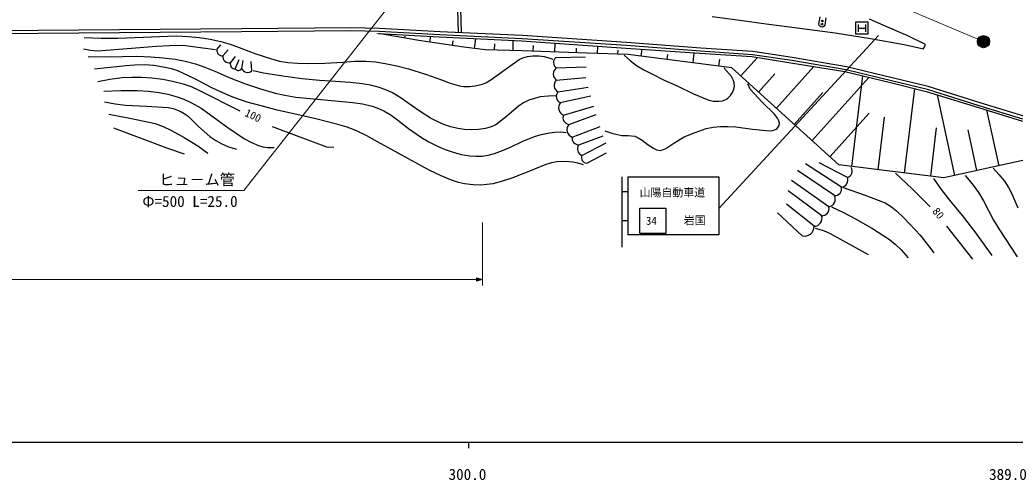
# Model space of a CAD drawing. Units: millimetres, scale not verified. Extents: x 40000 to 680000, y 20000 to 380000.
# Drawn here: x 294022 to 458179, y 198715 to 274672 of the extents above; entities that cross this region are included whole.
import ezdxf
from ezdxf.enums import TextEntityAlignment as Align

# ---------------------------------------------------------------- set-up
doc = ezdxf.new("R2010")
doc.units = ezdxf.units.MM
doc.header["$LTSCALE"] = 1000
doc.header["$PDMODE"] = 32
doc.header["$PDSIZE"] = 500
doc.linetypes.add('CHAIN', pattern=[18.5, 12, -1.5, 3.5, -1.5])
for name, color, linetype, lineweight in [('S-BGD', 7, 'Continuous', 25), ('S-BMK', 2, 'CHAIN', 13), ('S-BMK-SRVR', 3, 'Continuous', 25), ('S-STR-HTXT', 7, 'Continuous', 13), ('S-STR-STRC', 7, 'Continuous', 25), ('S-TTL-BAND', 7, 'Continuous', 25)]:
    doc.layers.add(name, color=color, linetype=linetype, lineweight=lineweight)
doc.layers.add('S-OTRS', color=6, linetype='Continuous')
doc.styles.add('ＭＳ ゴシック', font='')
doc.styles.get('ＭＳ ゴシック').set_extended_font_data('MS Gothic')

msp = doc.modelspace()

# ---------------------------------------------------------------- hatches: boundary and pattern name
at = {"layer": 'S-BMK-SRVR'}
msp.add_hatch(color=256, dxfattribs=at).paths.add_polyline_path([(453968, 271085), (453967, 271125), (453965, 271164), (453961, 271203), (453956, 271242), (453949, 271281), (453941, 271320), (453931, 271358), (453919, 271396), (453906, 271433), (453892, 271470), (453876, 271506), (453859, 271542), (453841, 271577), (453821, 271611), (453800, 271644), (453777, 271677), (453753, 271708), (453729, 271739), (453702, 271768), (453675, 271797), (453647, 271824), (453618, 271850), (453587, 271875), (453556, 271899), (453524, 271922), (453491, 271943), (453457, 271963), (453422, 271982), (453387, 271999), (453351, 272015), (453314, 272029), (453277, 272042), (453240, 272054), (453202, 272064), (453163, 272072), (453125, 272079), (453086, 272084), (453047, 272088), (453007, 272091), (452968, 272091), (452929, 272091), (452890, 272088), (452851, 272084), (452812, 272079), (452773, 272072), (452735, 272064), (452697, 272054), (452659, 272042), (452622, 272029), (452585, 272015), (452549, 271999), (452514, 271982), (452479, 271963), (452446, 271943), (452413, 271922), (452380, 271899), (452349, 271875), (452319, 271850), (452289, 271824), (452261, 271797), (452234, 271768), (452208, 271739), (452183, 271708), (452159, 271677), (452137, 271644), (452115, 271611), (452096, 271577), (452077, 271542), (452060, 271506), (452044, 271470), (452030, 271433), (452017, 271396), (452006, 271358), (451996, 271320), (451987, 271281), (451980, 271242), (451975, 271203), (451971, 271164), (451969, 271125), (451968, 271085), (451969, 271046), (451971, 271006), (451975, 270967), (451980, 270928), (451987, 270889), (451996, 270850), (452006, 270812), (452017, 270774), (452030, 270737), (452044, 270700), (452060, 270664), (452077, 270628), (452096, 270593), (452115, 270559), (452137, 270526), (452159, 270493), (452183, 270462), (452208, 270431), (452234, 270402), (452261, 270373), (452289, 270346), (452319, 270320), (452349, 270295), (452380, 270271), (452413, 270248), (452446, 270227), (452479, 270207), (452514, 270188), (452549, 270171), (452585, 270155), (452622, 270141), (452659, 270128), (452697, 270116), (452735, 270106), (452773, 270098), (452812, 270091), (452851, 270086), (452890, 270082), (452929, 270079), (452968, 270079), (453007, 270079), (453047, 270082), (453086, 270086), (453125, 270091), (453163, 270098), (453202, 270106), (453240, 270116), (453277, 270128), (453314, 270141), (453351, 270155), (453387, 270171), (453422, 270188), (453457, 270207), (453491, 270227), (453524, 270248), (453556, 270271), (453587, 270295), (453618, 270320), (453647, 270346), (453675, 270373), (453702, 270402), (453729, 270431), (453753, 270462), (453777, 270493), (453800, 270526), (453821, 270559), (453841, 270593), (453859, 270628), (453876, 270664), (453892, 270700), (453906, 270737), (453919, 270774), (453931, 270812), (453941, 270850), (453949, 270889), (453956, 270928), (453961, 270967), (453965, 271006), (453967, 271046)])

# ---------------------------------------------------------------- linework, layer by layer
at = {"layer": 'S-BGD'}
for p, q in [((365980, 285229), (366295, 272579)), ((366480, 285242), (366795, 272592)), ((408221, 275234), (412372, 274672)), ((412372, 274672), (416280, 274159)), ((416280, 274159), (423051, 273231)), ((425820, 273963), (426002, 275156)), ((426951, 275009), (426768, 273816)), ((431910, 272316), (431910, 274329)), ((431910, 274329), (433910, 274329)), ((433910, 274329), (433910, 272316)), ((436537, 273744), (434158, 274794)), ((330571, 273213), (285670, 272831)), ((330575, 272709), (285675, 272328)), ((348585, 273376), (330571, 273213)), ((348581, 272873), (330575, 272709)), ((353296, 272764), (348581, 272873)), ((353315, 273267), (348585, 273376)), ((363296, 272220), (353296, 272764)), ((363323, 272723), (353315, 273267)), ((376901, 272069), (363323, 272723)), ((423051, 273231), (428488, 272522)), ((425868, 273751), (425820, 273963)), ((425969, 273614), (425868, 273751)), ((426115, 273510), (425969, 273614)), ((426352, 273473), (426115, 273510)), ((426522, 273528), (426352, 273473)), ((426659, 273629), (426522, 273528)), ((426768, 273816), (426659, 273629)), ((428488, 272522), (434313, 271619)), ((432310, 273926), (432310, 272718)), ((432310, 273322), (433510, 273322)), ((433510, 273926), (433510, 272718)), ((440493, 272034), (436537, 273744)), ((304607, 271787), (307406, 271673)), ((307406, 271673), (310203, 271672)), ((310203, 271672), (319773, 272052)), ((319773, 272052), (321770, 271953)), ((321770, 271953), (323636, 271762)), ((323636, 271762), (325420, 271491)), ((325420, 271491), (327181, 271110)), ((327181, 271110), (328730, 270654)), ((353025, 272438), (353029, 272458)), ((359800, 271285), (353165, 272436)), ((353165, 272436), (363176, 271851)), ((357542, 271669), (357593, 271973)), ((367265, 270196), (359800, 271285)), ((361666, 271013), (361798, 271932)), ((363176, 271851), (376808, 271198)), ((376872, 271567), (363296, 272220)), ((365399, 270469), (365508, 271229)), ((369023, 269951), (369245, 271560)), ((375366, 269584), (375410, 271265)), ((376808, 271198), (393957, 270000)), ((394069, 270424), (376872, 271567)), ((394103, 270926), (376901, 272069)), ((406314, 270028), (394103, 270926)), ((433910, 272316), (431910, 272316)), ((434313, 271619), (439886, 270617)), ((443406, 270617), (440493, 272034)), ((304505, 269910), (305685, 269676)), ((305685, 269676), (306878, 269561)), ((306878, 269561), (316552, 270317)), ((316552, 270317), (318674, 270452)), ((318674, 270452), (320875, 270477)), ((320875, 270477), (326266, 269776)), ((326527, 269783), (327176, 270545)), ((327501, 268748), (328366, 269728)), ((328730, 270654), (330614, 269978)), ((330614, 269978), (332955, 269083)), ((370781, 269706), (367265, 270196)), ((376894, 269543), (370781, 269706)), ((372309, 269666), (372337, 270713)), ((387605, 269162), (376894, 269543)), ((378679, 269480), (378713, 270430)), ((382250, 269352), (382301, 270814)), ((385820, 269225), (385848, 270029)), ((389296, 269107), (389334, 270323)), ((392677, 268999), (392697, 269652)), ((393957, 270000), (406182, 269183)), ((406278, 269526), (394069, 270424)), ((396504, 268672), (396648, 269820)), ((405050, 267583), (405259, 269245)), ((414861, 268929), (406278, 269526)), ((414915, 269429), (406314, 270028)), ((421407, 268449), (414915, 269429)), ((439886, 270617), (443066, 269909)), ((443066, 269909), (443406, 270617)), ((305304, 268614), (308104, 268567)), ((308104, 268567), (310946, 268624)), ((310946, 268624), (313232, 268660)), ((313232, 268660), (315631, 268591)), ((315631, 268591), (317627, 268437)), ((317627, 268437), (319634, 268174)), ((319634, 268174), (321265, 267855)), ((321265, 267855), (323008, 267396)), ((328745, 267605), (329611, 268639)), ((329557, 266571), (330206, 268149)), ((330638, 266625), (330855, 267986)), ((332261, 266244), (332153, 267823)), ((332955, 269083), (335500, 268229)), ((335500, 268229), (336857, 267877)), ((336857, 267877), (338217, 267646)), ((338217, 267646), (339813, 267520)), ((344313, 267553), (347263, 267718)), ((347263, 267718), (349261, 267836)), ((349261, 267836), (351104, 267843)), ((351104, 267843), (352700, 267723)), ((352700, 267723), (354288, 267496)), ((374050, 266509), (376387, 268126)), ((376387, 268126), (376992, 268423)), ((376992, 268423), (377761, 268649)), ((377761, 268649), (378608, 268765)), ((378608, 268765), (379611, 268761)), ((379611, 268761), (380487, 268627)), ((380487, 268627), (381451, 268361)), ((381451, 268361), (381916, 268211)), ((382438, 268478), (387331, 268577)), ((394367, 268944), (387605, 269162)), ((393703, 268848), (394743, 267896)), ((411459, 266766), (394367, 268944)), ((394743, 267896), (395740, 267129)), ((400777, 268128), (400883, 268971)), ((406182, 269183), (414749, 268639)), ((409323, 267039), (409468, 268197)), ((412927, 265430), (415677, 268490)), ((414749, 268639), (421186, 267605)), ((421328, 267952), (414861, 268929)), ((421186, 267605), (430112, 266135)), ((430288, 266431), (421328, 267952)), ((430387, 266925), (421407, 268449)), ((311507, 267071), (306332, 266558)), ((312972, 267221), (311507, 267071)), ((314570, 267278), (312972, 267221)), ((316112, 267149), (314570, 267278)), ((317651, 266897), (316112, 267149)), ((319023, 266604), (317651, 266897)), ((320091, 266271), (319023, 266604)), ((322854, 264960), (320091, 266271)), ((323008, 267396), (324499, 266890)), ((324499, 266890), (326165, 266206)), ((326165, 266206), (328546, 265151)), ((334205, 265879), (332487, 266289)), ((339813, 267520), (341417, 267496)), ((341417, 267496), (344313, 267553)), ((354288, 267496), (356190, 267116)), ((356190, 267116), (358129, 266620)), ((358129, 266620), (360920, 265717)), ((371723, 264772), (374050, 266509)), ((382504, 266748), (387430, 266947)), ((395740, 267129), (396949, 266427)), ((396949, 266427), (398393, 265717)), ((411384, 265327), (410148, 266753)), ((429078, 250728), (411459, 266766)), ((418800, 260084), (424996, 266977)), ((430112, 266135), (437631, 264338)), ((437791, 264639), (430288, 266431)), ((437906, 265128), (430387, 266925)), ((306865, 264502), (308832, 264869)), ((308832, 264869), (310882, 265147)), ((310882, 265147), (312481, 265246)), ((312481, 265246), (314083, 265240)), ((314083, 265240), (315788, 265121)), ((315788, 265121), (317574, 264884)), ((317574, 264884), (319219, 264574)), ((319219, 264574), (320964, 264124)), ((325692, 263474), (322854, 264960)), ((328546, 265151), (331072, 264154)), ((337418, 265368), (334205, 265879)), ((340593, 264971), (337418, 265368)), ((343437, 264671), (340593, 264971)), ((346101, 264487), (343437, 264671)), ((348497, 264339), (346101, 264487)), ((350498, 264122), (348497, 264339)), ((360920, 265717), (363740, 264698)), ((363740, 264698), (365019, 264232)), ((370861, 264271), (371723, 264772)), ((382504, 264718), (387364, 265151)), ((398393, 265717), (400303, 264739)), ((400303, 264739), (402443, 263773)), ((411675, 264798), (411384, 265327)), ((411816, 264346), (411675, 264798)), ((411868, 263734), (411816, 264346)), ((415864, 262757), (418551, 265747)), ((424673, 254737), (434068, 265190)), ((431248, 250462), (433055, 265431)), ((437631, 264338), (443528, 262868)), ((443723, 263173), (437791, 264639)), ((443857, 263658), (437906, 265128)), ((307886, 262893), (310685, 263009)), ((310685, 263009), (313416, 263013)), ((313416, 263013), (315214, 262906)), ((315214, 262906), (317003, 262685)), ((317003, 262685), (318398, 262418)), ((320964, 264124), (322256, 263657)), ((322256, 263657), (323531, 263077)), ((323531, 263077), (330294, 259647)), ((327497, 262608), (325692, 263474)), ((331072, 264154), (333543, 263334)), ((333543, 263334), (336126, 262590)), ((351877, 263875), (350498, 264122)), ((353131, 263545), (351877, 263875)), ((354393, 263112), (353131, 263545)), ((355493, 262628), (354393, 263112)), ((365019, 264232), (366559, 263793)), ((366559, 263793), (367256, 263701)), ((367256, 263701), (368258, 263702)), ((368258, 263702), (369128, 263790)), ((369128, 263790), (370304, 264050)), ((370304, 264050), (370861, 264271)), ((382769, 262788), (387761, 263554)), ((402443, 263773), (405109, 262485)), ((411219, 262205), (411550, 262698)), ((411550, 262698), (411791, 263248)), ((411791, 263248), (411868, 263734)), ((414475, 263246), (414083, 264119)), ((416479, 261096), (414475, 263246)), ((421737, 257410), (426483, 262691)), ((439931, 249400), (441614, 263345)), ((443528, 262868), (452129, 260200)), ((452277, 260510), (443723, 263173)), ((452425, 260991), (443857, 263658)), ((307975, 261150), (309742, 260795)), ((318398, 262418), (319947, 261996)), ((319947, 261996), (321075, 261583)), ((321075, 261583), (322337, 260987)), ((329162, 261917), (327497, 262608)), ((331529, 261119), (329162, 261917)), ((333793, 260467), (331529, 261119)), ((336126, 262590), (337742, 262228)), ((337742, 262228), (339519, 261939)), ((339519, 261939), (348924, 261046)), ((348924, 261046), (350507, 260792)), ((356889, 261760), (355493, 262628)), ((358043, 260912), (356889, 261760)), ((377989, 261405), (377087, 260961)), ((378881, 261724), (377989, 261405)), ((379856, 261956), (378881, 261724)), ((381203, 262104), (379856, 261956)), ((382404, 262133), (381203, 262104)), ((383165, 261025), (388190, 262156)), ((405109, 262485), (407645, 261421)), ((407645, 261421), (408434, 261277)), ((408434, 261277), (409312, 261231)), ((409312, 261231), (409920, 261301)), ((409920, 261301), (410478, 261506)), ((410478, 261506), (410812, 261750)), ((410812, 261750), (411219, 262205)), ((418490, 259114), (416479, 261096)), ((448260, 249004), (445377, 262295)), ((309742, 260795), (311435, 260575)), ((311435, 260575), (314923, 260456)), ((314923, 260456), (318499, 260220)), ((318499, 260220), (319300, 260032)), ((319300, 260032), (320434, 259614)), ((320434, 259614), (321141, 259230)), ((322337, 260987), (323895, 260076)), ((323895, 260076), (325295, 259137)), ((336481, 259768), (333793, 260467)), ((339216, 259162), (336481, 259768)), ((350507, 260792), (352110, 260427)), ((352110, 260427), (353064, 260119)), ((353064, 260119), (354067, 259675)), ((354067, 259675), (355097, 259064)), ((360022, 259546), (358043, 260912)), ((361763, 258458), (360022, 259546)), ((376276, 260435), (374310, 258722)), ((377087, 260961), (376276, 260435)), ((383694, 258962), (388719, 260459)), ((452129, 260200), (459378, 257968)), ((459457, 258282), (452277, 260510)), ((459620, 258758), (452425, 260991)), ((455529, 250600), (453541, 259766)), ((308686, 259138), (312451, 258424)), ((312451, 258424), (316350, 257556)), ((321141, 259230), (321793, 258761)), ((321793, 258761), (323501, 257065)), ((325295, 259137), (328181, 257021)), ((342822, 258344), (339216, 259162)), ((346441, 257414), (342822, 258344)), ((355097, 259064), (356079, 258362)), ((356079, 258362), (358140, 256770)), ((362956, 257821), (361763, 258458)), ((364060, 257346), (362956, 257821)), ((374310, 258722), (372503, 257344)), ((384554, 257432), (389050, 259062)), ((418967, 258466), (418490, 259114)), ((419200, 258000), (418967, 258466)), ((419304, 257606), (419200, 258000)), ((427609, 252064), (434118, 259305)), ((435589, 249931), (436638, 258618)), ((309441, 256859), (318374, 253507)), ((316350, 257556), (317663, 257061)), ((317663, 257061), (319043, 256418)), ((319043, 256418), (321144, 255251)), ((323501, 257065), (325340, 255414)), ((328181, 257021), (331061, 255053)), ((335650, 257087), (344605, 253746)), ((347977, 256955), (346441, 257414)), ((349460, 256399), (347977, 256955)), ((351262, 255532), (349460, 256399)), ((358140, 256770), (360264, 255270)), ((365097, 257000), (364060, 257346)), ((366267, 256728), (365097, 257000)), ((367370, 256585), (366267, 256728)), ((368569, 256544), (367370, 256585)), ((369651, 256595), (368569, 256544)), ((370839, 256770), (369651, 256595)), ((371767, 257028), (370839, 256770)), ((372503, 257344), (371767, 257028)), ((381359, 256035), (382275, 256162)), ((382275, 256162), (383273, 256192)), ((383273, 256192), (384143, 256099)), ((385116, 255302), (389711, 257099)), ((390482, 256348), (391817, 255925)), ((403606, 255354), (405390, 256104)), ((405390, 256104), (407195, 256749)), ((407195, 256749), (408375, 256953)), ((408375, 256953), (409607, 257053)), ((409607, 257053), (410808, 257095)), ((410808, 257095), (412107, 257030)), ((412107, 257030), (414871, 256633)), ((414871, 256633), (417611, 256376)), ((417611, 256376), (418193, 256429)), ((418193, 256429), (418765, 256623)), ((418765, 256623), (418941, 256749)), ((418941, 256749), (419273, 257261)), ((419273, 257261), (419304, 257606)), ((444272, 248870), (445233, 256832)), ((451894, 249802), (450433, 256538)), ((321144, 255251), (323349, 253904)), ((325340, 255414), (326341, 254747)), ((326341, 254747), (327337, 254204)), ((331061, 255053), (332115, 254472)), ((332115, 254472), (333375, 253927)), ((353018, 254556), (351262, 255532)), ((361516, 249895), (353018, 254556)), ((360264, 255270), (361465, 254544)), ((361465, 254544), (362895, 253816)), ((375046, 253730), (376864, 254582)), ((376864, 254582), (378901, 255410)), ((378901, 255410), (379987, 255742)), ((379987, 255742), (381359, 256035)), ((386240, 254071), (390240, 255535)), ((391817, 255925), (393287, 255584)), ((393287, 255584), (394317, 255576)), ((394317, 255576), (395460, 255459)), ((395460, 255459), (396018, 255231)), ((396018, 255231), (396686, 254809)), ((396686, 254809), (397631, 254063)), ((400591, 253453), (402072, 254451)), ((402072, 254451), (403606, 255354)), ((318374, 253507), (321121, 252568)), ((323349, 253904), (325029, 252702)), ((327337, 254204), (328442, 253733)), ((328442, 253733), (329401, 253425)), ((329401, 253425), (329736, 253328)), ((333375, 253927), (334088, 253730)), ((334088, 253730), (334878, 253628)), ((334878, 253628), (335954, 253596)), ((344605, 253746), (345813, 253641)), ((362895, 253816), (364183, 253272)), ((364183, 253272), (365509, 252824)), ((365509, 252824), (366830, 252479)), ((372307, 252626), (373625, 253100)), ((373625, 253100), (375046, 253730)), ((386703, 252308), (390736, 254371)), ((397631, 254063), (398543, 253481)), ((398543, 253481), (399008, 253251)), ((399008, 253251), (399631, 253133)), ((399631, 253133), (400021, 253205)), ((400021, 253205), (400591, 253453)), ((468250, 253395), (446442, 248604)), ((366830, 252479), (368214, 252240)), ((368214, 252240), (369211, 252168)), ((369211, 252168), (370251, 252208)), ((370251, 252208), (371244, 252355)), ((371244, 252355), (372307, 252626)), ((382631, 251243), (381711, 251084)), ((384030, 251279), (382631, 251243)), ((385240, 251196), (384030, 251279)), ((386032, 251044), (385240, 251196)), ((387529, 251011), (390802, 252707)), ((363504, 248946), (361516, 249895)), ((377986, 249644), (375140, 248565)), ((380755, 250806), (377986, 249644)), ((381711, 251084), (380755, 250806)), ((386985, 250736), (386032, 251044)), ((428387, 245669), (422276, 249807)), ((429540, 247061), (423621, 250890)), ((430539, 248686), (425888, 251084)), ((446442, 248604), (429078, 250728)), ((454539, 250173), (455517, 249162)), ((365234, 248225), (363504, 248946)), ((366374, 247846), (365234, 248225)), ((373622, 248058), (372022, 247640)), ((375140, 248565), (373622, 248058)), ((427464, 243812), (421315, 248183)), ((438474, 249400), (441216, 246807)), ((444725, 248517), (445986, 246702)), ((449934, 249014), (451094, 247626)), ((455517, 249162), (456440, 248038)), ((456440, 248038), (457096, 247025)), ((367383, 247612), (366374, 247846)), ((368775, 247450), (367383, 247612)), ((370000, 247416), (368775, 247450)), ((371035, 247478), (370000, 247416)), ((372022, 247640), (371035, 247478)), ((426273, 242342), (420738, 246481)), ((429811, 247027), (433265, 245813)), ((441216, 246807), (443910, 244108)), ((445986, 246702), (447349, 244931)), ((451094, 247626), (452138, 246199)), ((457096, 247025), (457646, 245980)), ((433265, 245813), (436745, 244469)), ((447349, 244931), (449453, 242376)), ((452138, 246199), (452967, 244821)), ((452967, 244821), (453800, 243226)), ((457646, 245980), (458643, 243675)), ((425043, 240602), (420469, 244238)), ((427892, 243827), (429885, 242887)), ((436745, 244469), (437765, 243829)), ((437765, 243829), (438614, 243175)), ((438614, 243175), (439791, 242084)), ((443910, 244108), (444174, 243824)), ((453800, 243226), (454634, 241622)), ((423044, 239055), (419009, 242845)), ((429885, 242887), (431838, 241852)), ((431838, 241852), (434667, 240222)), ((439791, 242084), (440898, 240915)), ((449453, 242376), (451539, 239673)), ((454634, 241622), (455591, 240025)), ((425205, 240295), (426548, 239890)), ((426548, 239890), (427696, 239436)), ((434667, 240222), (437487, 238440)), ((440898, 240915), (442498, 239127)), ((446888, 240603), (451140, 235163)), ((451539, 239673), (454320, 235770)), ((455591, 240025), (458542, 235550)), ((427696, 239436), (433923, 235936)), ((437487, 238440), (438416, 237670)), ((442498, 239127), (443901, 237398)), ((438416, 237670), (439380, 236729)), ((439380, 236729), (440558, 235384)), ((443901, 237398), (444780, 236212))]:
    msp.add_line(p, q, dxfattribs=at)
for centre in [(426385, 274486), (426306, 273969)]:
    msp.add_ellipse(centre, major_axis=(0, 121), ratio=0.993646, dxfattribs=at)
for centre, major_axis, start_param, end_param in [((327399, 269633), (0, 891), 1.4018789, 3.2564692), ((328549, 268646), (0, 1060), 1.4743228, 3.328913), ((329536, 267394), (0, 824), 1.3117906, 3.1663811), ((383116, 267638), (0, 1082), 0.6819439, 2.5365342), ((330077, 267006), (0, 681), 2.2642558, 4.1188463), ((331592, 267047), (0, 1048), 1.9850654, 3.8396559), ((383261, 265733), (0, 1268), 0.6435012, 2.4980914), ((383356, 263853), (0, 1217), 0.7805672, 2.6351577), ((383624, 262056), (0, -1130), 4.0077549, 5.8623451), ((384199, 260193), (0, -1331), 4.0376478, 5.8922386), ((384694, 258521), (0, 1099), 1.1579526, 3.0125428), ((385628, 256579), (0, 1377), 0.9031307, 2.7577212), ((386137, 255111), (0, 1045), 1.3866707, 3.2412612), ((387128, 253364), (0, 1140), 0.9017533, 2.7563438), ((387600, 251971), (0, 963), 1.2135418, 3.068132), ((430241, 249730), (0, 1086), 3.4211148, 5.2757053), ((429434, 248250), (0, 1194), 3.2307862, 5.0853767), ((428444, 246800), (0, 1133), 3.0903556, 4.9449459), ((427234, 245089), (0, 1297), 3.321446, 5.1760366), ((426321, 243527), (0, 1186), 3.1007989, 4.9553894), ((425009, 241936), (0, 1335), 3.1669494, 5.02154), ((423467, 240583), (0, 1586), 2.8699931, 4.7245835)]:
    msp.add_ellipse(centre, major_axis=major_axis, ratio=0.993646, start_param=start_param, end_param=end_param, dxfattribs=at)
at = {"layer": 'S-BMK'}
msp.add_line((452047, 271478), (426934, 282185), dxfattribs=at)
at = {"layer": 'S-BMK-SRVR'}
for major_axis in [(0, 1006), (0, 40.3)]:
    msp.add_ellipse((452968, 271085), major_axis=major_axis, ratio=0.993646, dxfattribs=at)
at = {"layer": 'S-OTRS'}
msp.add_point((452968, 271085), dxfattribs=at)
at = {"layer": 'S-STR-HTXT'}
for p, q in [((364659, 289424), (330966, 246539)), ((330966, 246539), (313525, 246539)), ((370342, 230814), (370342, 241236)), ((85772, 231821), (370342, 231821)), ((369342, 231539), (369342, 232102)), ((369342, 232102), (370342, 231821)), ((370342, 231821), (369342, 231539)), ((369382, 231619), (369382, 232022)), ((369382, 232022), (370062, 231821)), ((370062, 231821), (369382, 231619)), ((369422, 231700), (369422, 231941)), ((369422, 231941), (369902, 231821)), ((369902, 231821), (369422, 231700)), ((369462, 231780), (369462, 231861)), ((369462, 231861), (369662, 231821)), ((369662, 231821), (369462, 231780))]:
    msp.add_line(p, q, dxfattribs=at)
at = {"layer": 'S-STR-STRC'}
for p, q in [((435658, 272074), (409318, 243563)), ((393318, 248755), (393318, 237181)), ((394318, 248755), (409318, 248755)), ((394318, 248755), (394318, 239194)), ((409318, 248755), (409318, 239194)), ((393318, 246365), (394318, 246365)), ((396274, 239424), (396274, 243599)), ((396274, 243599), (400579, 243599)), ((400579, 243599), (400579, 239424)), ((393318, 241584), (394318, 241584)), ((409318, 239194), (394318, 239194)), ((400579, 239424), (396274, 239424))]:
    msp.add_line(p, q, dxfattribs=at)
at = {"layer": 'S-TTL-BAND'}
for p, q in [((40000, 205000), (579000, 205000)), ((368000, 205000), (368000, 204000))]:
    msp.add_line(p, q, dxfattribs=at)

# ---------------------------------------------------------------- texts
at = {"layer": 'S-STR-HTXT', "style": 'ＭＳ ゴシック'}
for s, rotation, p in [('100', 334.86, (330821, 258503)), ('80', 309.82, (444131, 242777))]:
    msp.add_text(s, height=1320, rotation=rotation, dxfattribs=at).set_placement(p, align=Align.BOTTOM_LEFT)
for s, p in [('ヒュ－ム管', (316989, 246839)), ('Φ=500 L=25.0', (314218, 243248))]:
    msp.add_text(s, height=1833, dxfattribs=at).set_placement(p, align=Align.BOTTOM_LEFT)
at = {"layer": 'S-STR-STRC', "style": 'ＭＳ ゴシック'}
for s, p in [('山陽自動車道', (396246, 245120)), ('34', (397280, 240456)), ('岩国', (403534, 240524))]:
    msp.add_text(s, height=1320, dxfattribs=at).set_placement(p, align=Align.BOTTOM_LEFT)
at = {"layer": 'S-TTL-BAND', "style": 'ＭＳ ゴシック'}
for s, p in [('300.0', (367844, 198195)), ('389.0', (457000, 198195))]:
    msp.add_text(s, height=1833, dxfattribs=at).set_placement(p, align=Align.BOTTOM_CENTER)

doc.saveas('drawing.dxf')
